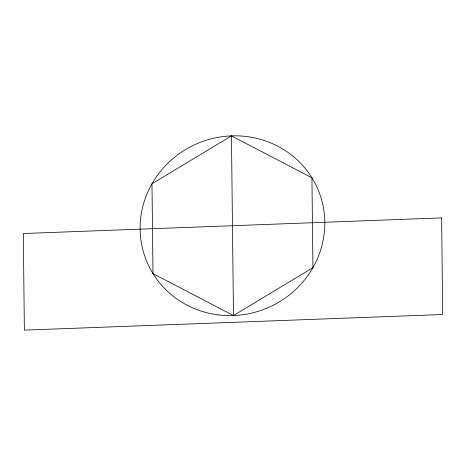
<?xml version="1.0" encoding="UTF-8"?>
<svg xmlns="http://www.w3.org/2000/svg" width="466" height="466" viewBox="0 0 466 466"><rect width="100%" height="100%" fill="white"/><g stroke="black" fill="none" stroke-linecap="round" stroke-linejoin="round"><path stroke-width="0.7" d="M231.456 135.88L151.986 183.785L152.988 273.618L233.466 315.546L312.936 267.641L311.935 177.808L231.456 135.88L233.466 315.546M441.622 217.902L23.3 233.524L24.378 330.138L442.7 314.509L441.622 217.902M218.135 314.87A92.868 89.361 -22.8 0 0 318.633 191.089A92.868 89.361 -22.8 0 0 160.613 171.179A92.868 89.361 -22.8 0 0 218.135 314.87"/></g></svg>
